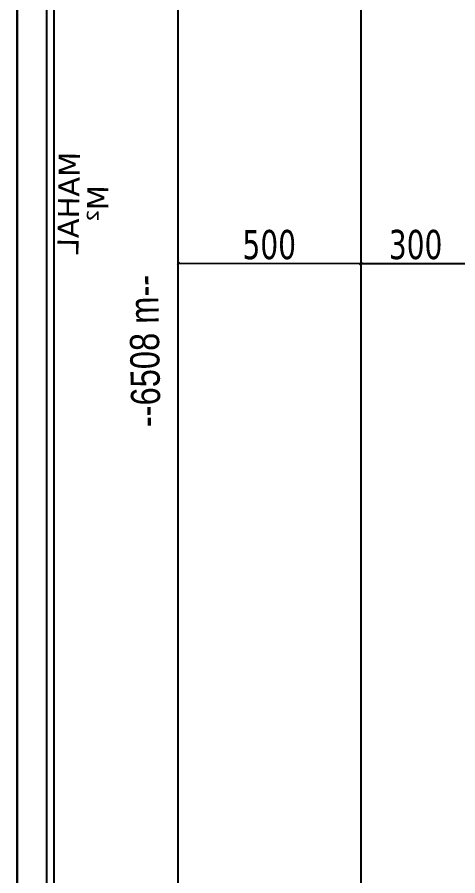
# Model space of a CAD drawing. Header units: millimetres. Extents: x 43168.9 to 43194.6, y -25545.1 to -25543.4.
# Drawn here: x 43178.3559 to 43178.5969, y -25544.5614 to -25544.0911 of the extents above; entities that cross this region are included whole.
import ezdxf
from ezdxf.enums import TextEntityAlignment as Align

# ---------------------------------------------------------------- set-up
doc = ezdxf.new("R2010")
doc.units = ezdxf.units.MM
doc.header["$LTSCALE"] = 200
doc.linetypes.add('DASHDOT', pattern=[1, 0.5, -0.25, 0, -0.25])
for name, color, linetype in [('arsasiniri_sgh', 10, 'Continuous'), ('olcu-uyg_sgh', 193, 'Continuous'), ('pafta_sgh', 11, 'Continuous'), ('yapi-yaklasma_sgh', 41, 'DASHDOT'), ('yazi-mahal_sgh', 12, 'Continuous')]:
    doc.layers.add(name, color=color, linetype=linetype)
doc.styles.add('dim', font='VERDANA.TTF', dxfattribs={"width": 0.7})
doc.styles.add('text1', font='VERDANA.TTF')
doc.styles.add('text2', font='arial.ttf')

msp = doc.modelspace()

# ---------------------------------------------------------------- linework, layer by layer
at = {"color": 0, "linetype": 'ByBlock', "lineweight": -2}
for p, q in [((43178.44459, -25544.22554), (43178.4434, -25544.22674)), ((43178.5434, -25544.22672), (43178.54459, -25544.22552)), ((43178.54459, -25544.22552), (43178.5434, -25544.22672))]:
    msp.add_line(p, q, dxfattribs=at)
at = {"layer": 'arsasiniri_sgh', "color": 14}
msp.add_line((43178.444, -25544.89), (43178.444, -25543.58847), dxfattribs=at)
at = {"layer": 'olcu-uyg_sgh'}
for p, q in [((43178.54425, -25544.22612), (43178.44375, -25544.22614)), ((43178.444, -25544.23014), (43178.44399, -25544.22514)), ((43178.54375, -25544.22612), (43178.60423, -25544.22611)), ((43178.544, -25544.23012), (43178.54399, -25544.22512)), ((43178.544, -25544.23012), (43178.54399, -25544.22512))]:
    msp.add_line(p, q, dxfattribs=at)
at = {"layer": 'pafta_sgh'}
for p, q in [((43178.35588, -25544.97), (43178.35588, -25543.51)), ((43178.35588, -25543.51), (43178.35588, -25544.97)), ((43178.37188, -25543.526), (43178.37188, -25544.954)), ((43178.37588, -25543.53), (43178.37588, -25544.95))]:
    msp.add_line(p, q, dxfattribs=at)
at = {"layer": 'yapi-yaklasma_sgh'}
msp.add_line((43178.544, -25544.78759), (43178.544, -25543.79476), dxfattribs=at)

# ---------------------------------------------------------------- texts
at = {"color": 7, "style": 'text1', "text_generation_flag": 4}
for tag, text, height, p in [('MAHAL', '', 0.01154, (43178.38402, -25544.19292)), ('M²', 'm²', 0.011537, (43178.39982, -25544.19316))]:
    msp.add_attdef(tag, text=text, height=height, rotation=269.1301, dxfattribs=at).set_placement(p, align=Align.MIDDLE)
at = {"layer": 'olcu-uyg_sgh', "color": 2, "style": 'dim', "width": 0.7}
for s, p in [('500', (43178.47911, -25544.22364)), ('300', (43178.55918, -25544.22362))]:
    msp.add_text(s, height=0.016, rotation=0.009, dxfattribs=at).set_placement(p)
at = {"layer": 'yazi-mahal_sgh', "style": 'text2', "width": 0.8}
msp.add_text('--6508 m--', height=0.016, rotation=91.0003, dxfattribs=at).set_placement((43178.43436, -25544.31557))

doc.saveas('drawing.dxf')
